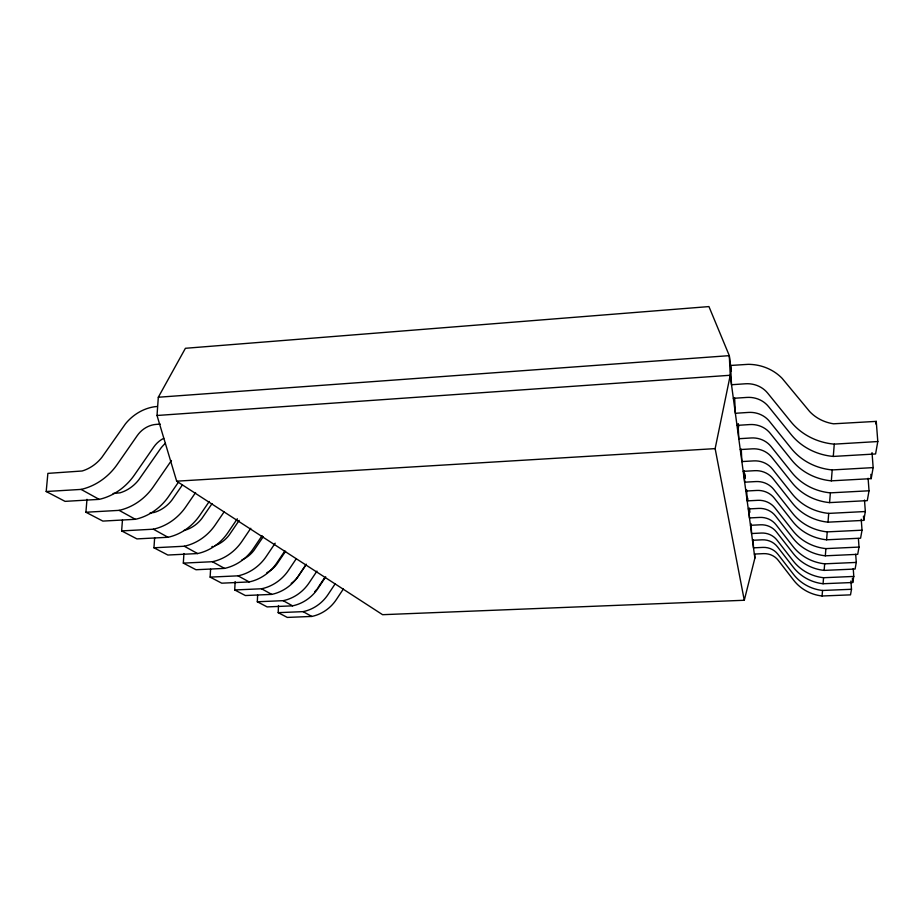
<?xml version="1.0" encoding="UTF-8"?>
<svg xmlns="http://www.w3.org/2000/svg" width="924" height="924" viewBox="0 0 924 924"><rect width="100%" height="100%" fill="white"/><g stroke="black" fill="none" stroke-linecap="round" stroke-linejoin="round"><path stroke-width="1.39" d="M343.335 589.027L336.371 599.537A37.318 34.176 -54.1 0 1 311.804 616.435L287.283 617.417L278.182 612.658L278.494 605.52M325.71 576.819L318.099 588.276A38.785 35.32 -53.7 0 1 292.562 605.844L267.151 606.906L257.311 601.767L257.634 595.091M306.283 564.183L298.325 576.091A40.367 36.533 -53.2 0 1 271.748 594.386L245.368 595.53L234.708 589.962L235.146 581.635M284.742 551.108L276.865 562.855A42.088 37.838 -52.8 0 1 249.157 581.935L221.737 583.183L210.129 577.119L210.591 569.253M262.116 535.643L253.476 548.44A43.971 39.235 -52.3 0 1 224.532 568.387L195.992 569.738L183.322 563.12L183.922 553.545M237.318 518.768L227.893 532.674A46.015 40.737 -51.9 0 1 197.597 553.557L167.845 555.035L153.95 547.782L154.643 537.78M754.689 554.169L754.885 558.084L744.282 600.265L382.582 614.691L176.669 481.185L157.022 415.488L158.316 397.239L185.412 348.29L708.939 306.583L729.302 355.648L731.358 371.309M209.274 501.455L199.792 515.361A48.279 42.342 -51.5 0 1 168.018 537.271L136.937 538.9L121.633 530.907L122.465 519.935M850.923 580.977L851.501 589.281L850.507 594.86L822.083 595.992L822.533 590.471A41.545 39.42 7.5 0 1 793.531 574.393L777.904 554.238A17.602 16.932 2.9 0 0 762.878 547.401L753.51 547.84L753.095 539.778M853.233 568.572L853.788 576.437L852.702 582.501L823.076 583.737L823.55 577.719A43.336 41.014 6.1 0 1 793.3 561.053L777.015 540.113A18.353 17.602 1.2 0 0 761.341 533.044L751.582 533.529L751.085 523.746M855.693 554.227L856.282 562.427L855.104 569.045L824.139 570.397L824.67 563.825A45.276 42.747 4.8 0 1 793.046 546.523L776.033 524.74A19.173 18.341 -0.5 0 0 759.678 517.417L749.468 517.937L749.006 508.674M858.396 538.519L859.008 547.077L857.715 554.331L825.317 555.809L825.894 548.613A47.413 44.618 3.4 0 1 792.769 530.607L774.959 507.923A20.062 19.138 -2.2 0 0 757.853 500.323L747.181 500.889L746.627 489.859M861.226 519.242L862.023 530.191L860.591 538.184L826.599 539.801L827.234 531.878A49.757 46.65 2.1 0 1 792.469 513.132L773.792 489.466A21.044 20.005 -3.8 0 0 755.844 481.566L744.652 482.189L744.086 470.663M864.494 500.046L865.338 511.526L863.767 520.374L828.008 522.164L828.712 513.398A52.356 48.891 0.7 0 1 792.134 493.843L772.499 469.103A22.118 20.94 -5.3 0 0 753.638 460.891L741.868 461.573L741.267 449.133M868.098 478.262L869.034 490.783L867.278 500.635L829.579 502.61L830.364 492.862A55.232 51.34 -0.6 0 1 791.753 472.441L771.055 446.523A23.319 21.98 -6.8 0 0 751.177 437.964L738.796 438.727L738.08 424.012M872.025 452.621L873.157 467.613L871.193 478.632L831.334 480.838L832.201 469.935A58.455 54.042 -1.8 0 1 791.337 448.544L769.461 421.344A24.671 23.123 -8.2 0 0 748.452 412.427L735.365 413.282L734.615 397.805M833.286 456.433L834.268 444.144A62.093 57.034 -3.1 0 1 790.875 421.725L767.659 393.104A26.172 24.382 -9.5 0 0 745.391 383.783L731.508 384.742L730.595 365.465L748.244 364.333A47.216 43.994 -9.5 0 1 782.143 378.355L809.701 411.596A40.587 37.283 -3.1 0 0 833.564 423.804L876.252 421.379L877.8 441.533L875.582 453.961L833.286 456.433A60.36 55.613 -2.5 0 1 791.094 434.499L768.514 406.56A25.456 23.781 -8.9 0 0 746.846 397.424L733.344 398.325M178.367 482.293L168.78 496.246A50.762 44.075 -51.1 0 1 135.378 519.3L102.853 521.09L85.909 512.243L86.983 499.307M163.733 438.334A23.308 20.397 -49.7 0 0 153.858 446.916L134.384 475.04A53.523 45.946 -50.7 0 1 99.168 499.364L65.061 501.362L46.2 491.51L47.875 473.377L82.12 470.997A35.886 30.642 -50.5 0 0 101.883 457.334L125.445 423.862A43.151 37.572 -49.6 0 1 154.285 406.791L157.172 406.468M875.813 423.977L876.252 421.379M744.282 600.265L715.141 448.625L730.237 375.26L729.302 355.648L158.316 397.239M335.204 583.749L328.112 594.444A37.976 34.696 -53.9 0 1 303.107 611.642L278.182 612.658M316.944 571.113L309.17 582.767A39.501 35.874 -53.5 0 1 283.171 600.669L257.311 601.767M318.064 587.572L324.37 578.089M305.775 565.188L297.597 577.304A25.826 23.447 -53.4 0 1 291.199 583.414M285.574 551.293L276.646 564.46A26.9 24.267 -53 0 1 266.828 572.707M296.338 558.627L288.646 570.12A41.141 37.122 -53 0 1 261.561 588.773L234.708 589.962M275.179 543.185L266.32 556.364A42.931 38.473 -52.6 0 1 238.057 575.837L210.129 577.119M250.785 528.285L241.961 541.348A44.895 39.917 -52.1 0 1 212.405 561.711L183.322 563.12M263.213 536.775L253.869 550.508A28.067 25.156 -52.6 0 1 241.915 559.909M239.201 520.374L229.025 535.273A29.349 26.091 -52.1 0 1 214.691 545.83M224.105 511.873L215.257 524.89A47.032 41.465 -51.7 0 1 184.292 546.234L153.95 547.782M212.058 503.649L201.79 518.572A30.746 27.108 -51.7 0 1 184.835 530.272L183.818 530.526M195.588 492.561L185.863 506.768A49.388 43.128 -51.3 0 1 153.361 529.198L121.633 530.907M182.236 485.181L171.829 500.207A32.294 28.194 -51.3 0 1 154.031 512.497L150.104 512.924M171.437 460.51L153.361 486.74A51.998 44.929 -50.9 0 1 119.138 510.36L85.909 512.243M211.862 546.673L212.832 546.431M157.022 415.488L730.237 375.26L754.885 558.084M160.198 424.116L156.26 424.382A23.92 20.825 -49.6 0 0 137.237 435.631L117.209 464.46A54.897 46.87 -50.5 0 1 81.093 489.408L46.2 491.51M736.994 425.375L749.745 424.566A24.024 22.58 -7.5 0 1 770.223 433.31L791.545 459.909A56.93 52.76 -1.2 0 0 831.334 480.838M176.669 481.185L715.141 448.625M740.251 449.572L752.344 448.845A22.753 21.495 -6.1 0 1 771.736 457.241L791.937 482.605A53.869 50.173 0 0 0 829.579 502.61M834.268 444.144L877.8 441.533M113.132 493.474L119.97 492.839A33.992 29.372 -50.9 0 0 138.704 479.903L160.903 448.117A40.841 35.955 -50 0 1 165.408 443.266M743.196 471.344L754.677 470.686A21.61 20.501 -4.6 0 1 773.111 478.748L792.284 502.991A51.12 47.829 1.4 0 0 828.008 522.164M832.201 469.935L873.157 467.613M745.853 491.048L756.791 490.448A20.571 19.589 -3.1 0 1 774.347 498.209L792.607 521.413A48.649 45.692 2.7 0 0 826.599 539.801M830.364 492.862L869.034 490.783M748.267 508.951L758.708 508.408A19.635 18.757 -1.4 0 1 775.467 515.881L792.896 538.138A46.396 43.728 4 0 0 825.317 555.809M828.712 513.398L865.338 511.526M750.461 525.294L760.464 524.797A18.78 17.995 0.2 0 1 776.495 532.005L793.162 553.384A44.352 41.926 5.4 0 0 824.139 570.397M827.234 531.878L862.023 530.191M752.483 540.286L762.069 539.824A18.006 17.29 2 0 1 777.431 546.777L793.404 567.348A42.492 40.263 6.8 0 0 823.076 583.737M825.894 548.613L859.008 547.077M754.342 554.065L763.547 553.638A17.279 16.632 3.7 0 1 778.297 560.371L793.635 580.191A40.771 38.727 8.1 0 0 822.083 595.992M824.67 563.825L856.282 562.427M823.55 577.719L853.788 576.437M822.533 590.471L851.501 589.281M81.093 489.408L99.168 499.364M119.138 510.36L135.378 519.3M153.361 529.198L168.018 537.271M184.292 546.234L197.597 553.557M212.405 561.711L224.532 568.387M238.057 575.837L249.157 581.935M261.561 588.773L271.748 594.386M283.171 600.669L292.562 605.844M303.107 611.642L311.804 616.435M738.299 424.001L738.68 426.946M744.86 473.827L745.229 476.68M749.352 508.004L749.918 512.277M870.87 474.347L871.193 478.632M863.455 516.169L863.767 520.374M852.413 578.262L852.702 582.501M747.724 498.128L747.863 500.831M745.079 475.514L745.218 478.343M316.932 589.154A24.832 22.684 -53.9 0 1 314.691 591.753"/></g></svg>
